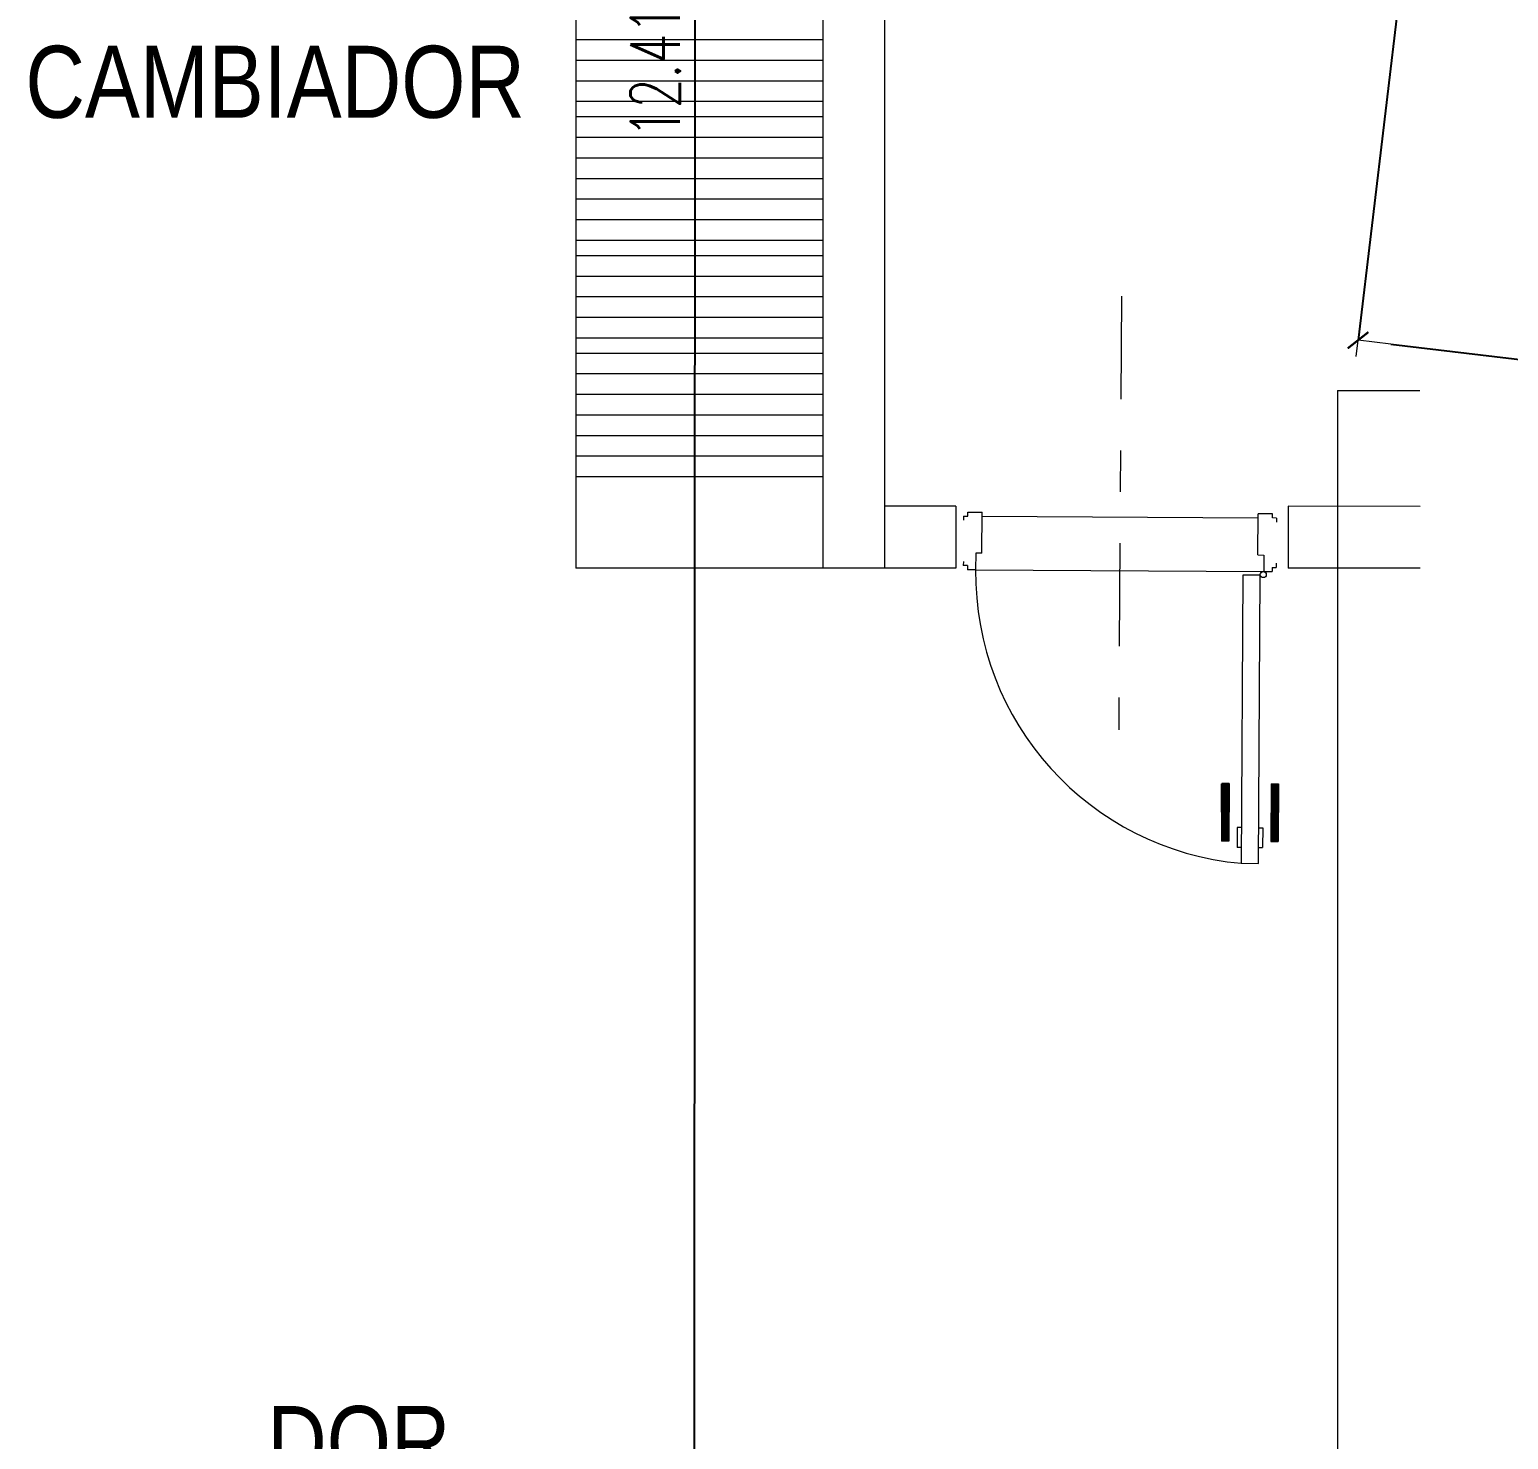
# Model space of a CAD drawing. Header units: millimetres. Extents: x 4525 to 9082, y 179 to 563.
# Drawn here: x 5389.196 to 5392.788, y 485.014 to 488.438 of the extents above; entities that cross this region are included whole.
import ezdxf

# ---------------------------------------------------------------- set-up
doc = ezdxf.new("R2010")
doc.units = ezdxf.units.MM
doc.header["$LTSCALE"] = 100
doc.linetypes.add('ACAD_ISO04W100', pattern=[30, 24, -3, 0, -3])
doc.linetypes.add('DASHDOT2', pattern=[0.5, 0.25, -0.125, 0, -0.125])
doc.layers.get('DEFPOINTS').update_dxf_attribs({"lineweight": 5})
for name, color, linetype, lineweight in [('000-Ejes', 251, 'ACAD_ISO04W100', 5), ('004-Carpinterias', 1, 'Continuous', 18), ('006-Cotas parciales', 7, 'Continuous', 5), ('A01-Barrido', 250, 'Continuous', 5), ('HATCH MUROS', 251, 'Continuous', 9)]:
    doc.layers.add(name, color=color, linetype=linetype, lineweight=lineweight)
doc.styles.add('AREAL', font='ARIALN.TTF')
doc.styles.add('COTAS', font='ROMANS.shx', dxfattribs={"width": 0.7})
doc.dimstyles.new('COTA40', dxfattribs={"dimscale": 0.4, "dimtxt": 0.3, "dimasz": 0.2, "dimexe": 0, "dimexo": 0, "dimgap": 0.09, "dimtad": 1, "dimzin": 0, "dimdsep": 46, "dimtxsty": 'COTAS', "dimblk1": 'COTA_N', "dimblk2": 'COTA_N', "dimsah": 1, "dimcen": 0.1, "dimclrd": 1, "dimclre": 8, "dimclrt": 5, "dimaunit": 1, "dimadec": 3, "dimazin": 0, "dimtfac": 1, "dimtix": 1, "dimtmove": 2, "dimatfit": 3, "dimldrblk": 'COTA_N', "dimfxl": 0, "dimtolj": 1, "dimtzin": 0, "dimarcsym": 0})

# ---------------------------------------------------------------- blocks, each defined once
blk = doc.blocks.new('COTA_N')
for p, q in [((0, 0.5), (0, -0.5)), ((-1, 0), (0, 0))]:
    blk.add_line(p, q)
at = {"const_width": 0.065}
blk.add_lwpolyline([(0.141, 0.141), (0.283, 0.283), (0, 0), (-0.141, -0.141), (-0.283, -0.283)], dxfattribs=at)
blk = doc.blocks.new('*D544')
at = {"layer": '006-Cotas parciales', "color": 8, "lineweight": -2, "ltscale": 100}
for p, q in [((5392.5395, 488.6613), (5392.4227, 487.6832)), ((5396.2729, 488.2154), (5396.1561, 487.2372))]:
    blk.add_line(p, q, dxfattribs=at)
at = {"layer": '006-Cotas parciales', "color": 1, "lineweight": -2, "ltscale": 100}
blk.add_line((5392.5021, 487.6737), (5396.0766, 487.2467), dxfattribs=at)
at = {"layer": 'DEFPOINTS', "color": 0, "ltscale": 100}
for p in [(5392.5395, 488.6613), (5396.2729, 488.2154), (5396.1561, 487.2372)]:
    blk.add_point(p, dxfattribs=at)
at = {"layer": '006-Cotas parciales', "color": 1, "lineweight": -2, "ltscale": 100, "xscale": 0.08000000000000002, "yscale": 0.08000000000000002, "zscale": 0.08000000000000007}
for p, rotation in [((5392.4227, 487.6832), 173.188611111112), ((5396.1561, 487.2372), 353.188611111112)]:
    blk.add_blockref('COTA_N', p, dxfattribs=dict(at, rotation=rotation))
at = {"layer": '006-Cotas parciales', "color": 5, "ltscale": 100, "insert": (5394.3008, 487.5555), "char_height": 0.12, "attachment_point": 5, "rotation": 353.1886, "style": 'COTAS'}
blk.add_mtext('\\A1;3.76', dxfattribs=at)
blk = doc.blocks.new('*D546')
at = {"layer": '006-Cotas parciales', "color": 8, "lineweight": -2, "ltscale": 100}
for p, q in [((5390.6181, 494.5437), (5390.8136, 494.5436)), ((5390.6142, 482.1303), (5390.8097, 482.1302))]:
    blk.add_line(p, q, dxfattribs=at)
at = {"layer": '006-Cotas parciales', "color": 1, "lineweight": -2, "ltscale": 100}
blk.add_line((5390.8136, 494.4636), (5390.8097, 482.2102), dxfattribs=at)
at = {"layer": 'DEFPOINTS', "color": 0, "ltscale": 100}
for p in [(5390.6181, 494.5437), (5390.6142, 482.1303), (5390.8097, 482.1302)]:
    blk.add_point(p, dxfattribs=at)
at = {"layer": '006-Cotas parciales', "color": 1, "lineweight": -2, "ltscale": 100, "xscale": 0.08, "yscale": 0.08000000000000002, "zscale": 0.08000000000000007}
for p, rotation in [((5390.8136, 494.5436), 89.98190194531942), ((5390.8097, 482.1302), 269.9819019453195)]:
    blk.add_blockref('COTA_N', p, dxfattribs=dict(at, rotation=rotation))
at = {"layer": '006-Cotas parciales', "color": 5, "ltscale": 100, "insert": (5390.7156, 488.3369), "char_height": 0.12, "attachment_point": 5, "rotation": 89.9819, "style": 'COTAS'}
blk.add_mtext('\\A1;12.41', dxfattribs=at)
blk = doc.blocks.new('PUERTA 0.70 DURLOCK')
at = {"layer": '000-Ejes', "linetype": 'DASHDOT2', "ltscale": 0.01}
blk.add_line((0.38, -0.6465), (0.38, 0.4065), dxfattribs=at)
at = {"layer": '004-Carpinterias', "linetype": 'Continuous'}
for p, q in [((0.039, 0.6905), (0.029, 0.6905)), ((0.029, 0.6425), (0.029, 0.6905)), ((0.081, 0.6905), (0.091, 0.6905)), ((0.091, 0.6425), (0.091, 0.6905)), ((0.009, 0.6755), (-0.009, 0.6755)), ((-0.009, 0.5355), (-0.009, 0.6755)), ((0.009, 0.5355), (0.009, 0.6755)), ((0.111, 0.6755), (0.129, 0.6755)), ((0.111, 0.5355), (0.111, 0.6755)), ((0.129, 0.5355), (0.129, 0.6755)), ((0.039, 0.6425), (0.029, 0.6425)), ((0.081, 0.6425), (0.091, 0.6425)), ((0.009, 0.5355), (-0.009, 0.5355)), ((0.111, 0.5355), (0.129, 0.5355)), ((0.01, 0.01), (0, 0.01)), ((0, 0), (0, 0.01)), ((0.03, 0.02), (0.01, 0.02)), ((0.01, 0.01), (0.01, 0.02)), ((0.03, -0.02), (0.03, 0.02)), ((0.73, 0.02), (0.75, 0.02)), ((0.73, -0.02), (0.73, 0.02)), ((0.75, 0.01), (0.75, 0.02)), ((0.75, 0.01), (0.76, 0.01)), ((0.76, 0), (0.76, 0.01)), ((0.045, -0.02), (0.03, -0.02)), ((0.045, -0.02), (0.045, -0.12)), ((0.715, -0.02), (0.715, -0.12)), ((0.715, -0.02), (0.73, -0.02)), ((0, -0.11), (0, -0.1)), ((0.76, -0.11), (0.76, -0.1)), ((0, -0.11), (0.01, -0.11)), ((0.01, -0.11), (0.01, -0.12)), ((0.01, -0.12), (0.045, -0.12)), ((0.75, -0.12), (0.715, -0.12)), ((0.76, -0.11), (0.75, -0.11)), ((0.75, -0.11), (0.75, -0.12))]:
    blk.add_line(p, q, dxfattribs=at)
blk.add_lwpolyline([(0.039, 0.729), (0.039, 0.029), (0.081, 0.029), (0.081, 0.729)], close=True, dxfattribs=at)
at = {"layer": '004-Carpinterias', "ltscale": 0.01, "const_width": 0.02}
for points in [[(0, 0.5355), (0, 0.6755)], [(0.122, 0.5355), (0.12, 0.6755)]]:
    blk.add_lwpolyline(points, dxfattribs=at)
at = {"layer": 'A01-Barrido', "linetype": 'Continuous'}
for p, q in [((0.73, 0.02), (0.03, 0.02)), ((0.715, -0.11), (0.045, -0.11))]:
    blk.add_line(p, q, dxfattribs=at)
blk.add_circle((0.0315, 0.0275), 0.0075, dxfattribs=at)
blk.add_arc((0.0227, 0.0241), 0.7073, 359.6656, 85.2747, dxfattribs=at)

msp = doc.modelspace()

# ---------------------------------------------------------------- linework, layer by layer
at = {"layer": 'HATCH MUROS', "color": 0, "linetype": 'ByBlock', "ltscale": 100}
for p, q in [((5390.5226, 489.4114, 1.9186), (5390.5224, 487.13, 1.9186)), ((5391.1226, 489.4113, 1.9186), (5391.1224, 487.1299, 1.9186)), ((5391.1226, 489.4113, 1.9186), (5391.1226, 487.3513, -11.5118)), ((5391.2726, 489.4113, 1.9186), (5391.2724, 487.1299, 1.9186)), ((5392.3726, 487.5613, 1.9186), (5392.5725, 487.5613, 1.9186)), ((5392.3726, 487.5613, 1.9186), (5392.3727, 484.9479, 1.9186)), ((5391.4457, 487.2798, 1.9186), (5391.2724, 487.2798, 1.9186))]:
    msp.add_line(p, q, dxfattribs=at)
at = {"layer": 'HATCH MUROS', "ltscale": 100}
for p, q in [((5391.1226, 488.4127, -5.7559), (5390.5226, 488.4127, -5.7559)), ((5391.1226, 488.3627, -5.7559), (5390.5226, 488.3627, -5.7559)), ((5391.1226, 488.3627, -5.7559), (5390.5226, 488.3627, -5.7559)), ((5391.1226, 488.3627, -5.7559), (5390.6956, 488.3627, -5.7559)), ((5391.1226, 488.3627, -5.7559), (5390.6956, 488.3627, -5.7559)), ((5391.1226, 488.3127, -5.7559), (5390.5226, 488.3127, -5.7559)), ((5391.1226, 488.2627, -5.7559), (5390.5226, 488.2627, -5.7559)), ((5391.1226, 488.2256, -7.6745), (5390.5226, 488.2256, -7.6745)), ((5391.1226, 488.2256, -7.6745), (5390.5226, 488.2256, -7.6745)), ((5391.1226, 488.1756, -7.6745), (5390.5226, 488.1756, -7.6745)), ((5391.1226, 488.1256, -7.6745), (5390.5226, 488.1256, -7.6745)), ((5391.1226, 488.1256, -7.6745), (5390.6956, 488.1256, -7.6745)), ((5391.1226, 488.0756, -7.6745), (5390.5226, 488.0756, -7.6745)), ((5391.1226, 488.0256, -7.6745), (5390.5226, 488.0256, -7.6745)), ((5391.1226, 487.9756, -7.6745), (5390.5226, 487.9756, -7.6745)), ((5391.1226, 487.9256, -7.6745), (5390.5226, 487.9256, -7.6745)), ((5391.1226, 487.9256, -7.6745), (5390.5226, 487.9256, -7.6745)), ((5391.1226, 487.9256, -7.6745), (5390.6956, 487.9256, -7.6745)), ((5391.1226, 487.8884, -9.5931), (5390.5226, 487.8884, -9.5931)), ((5391.1226, 487.8884, -9.5931), (5390.5226, 487.8884, -9.5931)), ((5391.1226, 487.8384, -9.5931), (5390.5226, 487.8384, -9.5931)), ((5391.1226, 487.7884, -9.5931), (5390.5226, 487.7884, -9.5931)), ((5391.1226, 487.7884, -9.5931), (5390.5226, 487.7884, -9.5931)), ((5391.1226, 487.7884, -9.5931), (5390.6956, 487.7884, -9.5931)), ((5391.1226, 487.7884, -9.5931), (5390.6956, 487.7884, -9.5931)), ((5391.1226, 487.7384, -9.5931), (5390.5226, 487.7384, -9.5931)), ((5391.1226, 487.6884, -9.5931), (5390.5226, 487.6884, -9.5931)), ((5391.1226, 487.6513, -11.5118), (5390.5226, 487.6513, -11.5118)), ((5391.1226, 487.6513, -11.5118), (5390.5226, 487.6513, -11.5118)), ((5391.1226, 487.6013, -11.5118), (5390.5226, 487.6013, -11.5118)), ((5391.1226, 487.5513, -11.5118), (5390.5226, 487.5513, -11.5118)), ((5391.1226, 487.5513, -11.5118), (5390.6956, 487.5513, -11.5118)), ((5391.1226, 487.5013, -11.5118), (5390.5226, 487.5013, -11.5118)), ((5391.1226, 487.4513, -11.5118), (5390.5226, 487.4513, -11.5118)), ((5391.1226, 487.4013, -11.5118), (5390.5226, 487.4013, -11.5118)), ((5391.1226, 487.3513, -11.5118), (5390.5226, 487.3513, -11.5118)), ((5391.1226, 487.3513, -11.5118), (5390.6956, 487.3513, -11.5118))]:
    msp.add_line(p, q, dxfattribs=at)
at = {"layer": 'HATCH MUROS', "color": 0, "ltscale": 100}
for p, q in [((5391.4457, 487.2798, 1.9186), (5391.4457, 487.1298, 1.9186)), ((5392.5733, 487.2797, 1.9186), (5392.2527, 487.2798, 1.9186)), ((5392.2527, 487.2798, 1.9186), (5392.2527, 487.1298, 1.9186)), ((5391.4457, 487.1299, 1.9186), (5390.5224, 487.13, 1.9186)), ((5392.5733, 487.1297, 1.9186), (5392.2527, 487.1298, 1.9186))]:
    msp.add_line(p, q, dxfattribs=at)

# ---------------------------------------------------------------- block references
at = {"layer": '004-Carpinterias', "rotation": 179.6596526274673}
msp.add_blockref('PUERTA 0.70 DURLOCK', (5392.224, 487.1414, 1.9186), dxfattribs=at)

# ---------------------------------------------------------------- texts
at = {"style": 'AREAL'}
for s, p in [('CAMBIADOR', (5389.1858, 488.2234, 1.1486)), ('DOR', (5389.773, 484.9197, -0.77))]:
    msp.add_text(s, height=0.17496, dxfattribs=at).set_placement(p)

# ---------------------------------------------------------------- dimensions: what is measured, and where the dimension line sits
at = {"layer": '006-Cotas parciales', "ltscale": 100}
dim = msp.add_aligned_dim(p1=(5390.6181, 494.5437, 1.9186), p2=(5390.6142, 482.1303, 1.9186), distance=0.1954, dimstyle='COTA40', dxfattribs=at)
dim.commit()
dim.dimension.update_dxf_attribs({"geometry": '*D546', "text_midpoint": (5390.7156, 488.3369, 1.9186)})
at = {"layer": '006-Cotas parciales', "color": 0, "ltscale": 100}
dim = msp.add_aligned_dim(p1=(5392.5395, 488.6613, 1.9186), p2=(5396.2729, 488.2154, 1.9186), distance=-0.9851, dimstyle='COTA40', dxfattribs=at)
dim.commit()
dim.dimension.update_dxf_attribs({"geometry": '*D544', "text_midpoint": (5394.3008, 487.5555, 1.9186)})

doc.saveas('drawing.dxf')
